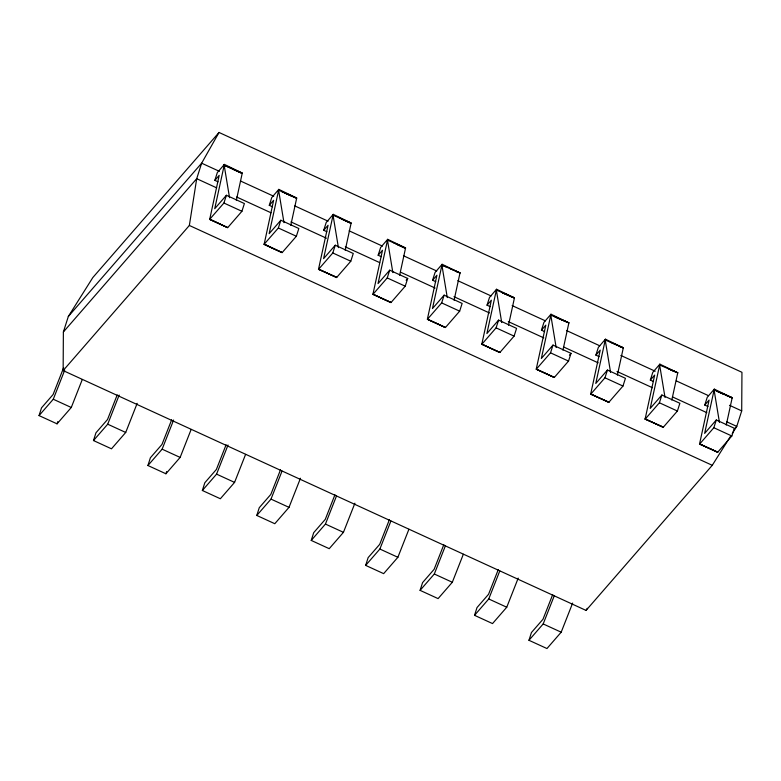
<?xml version="1.0" encoding="UTF-8"?>
<svg xmlns="http://www.w3.org/2000/svg" width="781" height="781" viewBox="0 0 781 781"><rect width="100%" height="100%" fill="white"/><g stroke="black" fill="none" stroke-linecap="round" stroke-linejoin="round"><path stroke-width="1.17" d="M730.313 436.638L712.262 465.31L586.053 610.42L63.144 370.575L63.378 331.974L68.328 316.471L92.822 277.558L219.031 132.458L741.95 372.293L741.706 410.894L736.766 426.397L732.246 433.562M63.144 370.575L189.353 225.465L196.705 178.693L201.644 163.19L219.031 132.458M236.34 200.346L242.266 173.07L224.381 164.41L217.313 172.601L214.843 180.352L218.016 181.807M290.776 225.319L296.702 198.032L278.807 189.383L271.749 197.564L269.279 205.315L272.452 206.77M318.502 269.299L336.65 277.333L318.502 269.299L328.059 225.289L323.715 230.278L326.888 231.742M345.212 250.281L351.138 223.005L333.243 214.345L326.185 222.536L323.715 230.278M399.647 275.244L405.573 247.968L387.679 239.318L378.033 283.601L389.699 270.187L407.702 278.436L405.232 286.188L391.008 302.54L372.937 294.261L382.495 250.252L378.15 255.25L381.323 256.705M454.083 300.216L460.009 272.93L442.114 264.281L432.469 308.563L444.135 295.15L462.137 303.409L459.667 311.16L445.443 327.512L427.373 319.224L436.93 275.224L432.586 280.213L435.759 281.677M508.509 325.179L514.445 297.903L496.55 289.253L486.905 333.536L498.571 320.122L516.573 328.371L514.093 336.123L499.879 352.475L481.809 344.196L491.366 300.187L487.022 305.186L490.195 306.64M562.945 350.152L568.88 322.865L550.986 314.216L541.34 358.499L553.007 345.085L571.009 353.344L568.529 361.095L554.315 377.438L536.235 369.159L545.802 325.16L541.448 330.148L544.63 331.613M590.67 394.132L608.829 402.166L590.67 394.132L600.228 350.122L595.883 355.121L599.066 356.575M617.38 375.114L623.316 347.838L605.421 339.188L598.363 347.369L595.883 355.121M645.106 419.094L663.254 427.129L645.106 419.094L654.663 375.095L650.319 380.083L653.502 381.538M671.816 400.087L677.752 372.801L659.857 364.151L652.799 372.332L650.319 380.083M699.542 444.067L717.69 452.101L699.542 444.067L709.099 400.057L704.755 405.056L707.937 406.51M726.252 425.049L732.178 397.773L714.293 389.123L707.235 397.304L704.755 405.056M224.381 164.41L214.726 208.693L226.392 195.279L244.394 203.538L241.925 211.29L227.701 227.642L209.698 219.383L219.188 175.354L214.843 180.352M278.807 189.383L269.162 233.665L280.828 220.252L298.83 228.501L296.36 236.252L282.136 252.605L264.134 244.346L273.623 200.317L269.279 205.315M333.243 214.345L323.598 258.628L335.264 245.214L353.266 253.474L350.796 261.225L336.572 277.577L318.648 269.074M605.421 339.188L595.776 383.461L607.442 370.048L625.444 378.307L622.965 386.058L608.75 402.41L590.827 393.907M659.857 364.151L650.202 408.434L661.878 395.02L679.88 403.279L677.4 411.031L663.176 427.373L645.252 418.88M714.293 389.123L704.638 433.396L716.304 419.983L734.306 428.242L731.836 435.993L717.612 452.345L699.688 443.842M82.298 379.488L71.276 407.487L57.052 423.839L39.05 415.59L41.52 407.838L53.088 394.532L63.671 367.646M57.052 423.839L57.755 421.623M137.173 403.338L125.712 432.459L111.488 448.811L93.486 440.552L95.956 432.801L107.524 419.504L117.228 394.854M209.777 219.139L227.632 227.613L209.63 219.363L223.922 203.031L226.392 195.279M191.16 429.423L180.138 457.422L165.923 473.774L147.921 465.515L150.391 457.764L161.96 444.467L171.664 419.817M165.923 473.774L166.626 471.558M264.212 244.102L282.068 252.585L264.066 244.326L278.358 228.003L280.828 220.252M245.595 454.386L234.573 482.394L220.359 498.747L202.357 490.488L204.827 482.736L216.396 469.44L226.099 444.789M318.57 269.318L332.794 252.966L335.264 245.214M300.47 478.236L289.009 507.357L274.795 523.709L256.793 515.45L259.263 507.699L270.831 494.402L280.525 469.752M378.15 255.25L380.62 247.499L387.679 239.318M373.006 294.281L391.008 302.54L373.006 294.281L387.23 277.938L389.699 270.187M354.906 503.198L343.445 532.33L329.231 548.682L311.228 540.423L313.698 532.671L325.267 519.375L334.961 494.724M432.586 280.213L435.056 272.462L442.114 264.281M427.441 319.253L445.443 327.512L427.441 319.253L441.665 302.901L444.135 295.15M408.902 529.293L397.88 557.292L383.656 573.644L365.654 565.385L368.134 557.634L379.703 544.337L389.397 519.687M487.022 305.186L489.492 297.434L496.55 289.253M481.877 344.216L499.879 352.475L481.877 344.216L496.091 327.864L498.571 320.122M463.338 554.256L452.316 582.265L438.092 598.607L420.09 590.358L422.57 582.606L434.129 569.31L443.833 544.66M541.448 330.148L543.927 322.397L550.986 314.216M536.313 369.188L554.315 377.438L536.313 369.188L550.527 352.836L553.007 345.085M518.213 578.106L506.752 607.227L492.528 623.58L474.526 615.321L477.006 607.569L488.564 594.273L498.268 569.622M590.748 394.151L604.963 377.799L607.442 370.048M572.649 603.069L561.188 632.2L546.964 648.542L528.962 640.293L531.431 632.542L543 619.245L552.704 594.585M645.174 419.124L659.398 402.771L661.878 395.02M699.61 444.086L713.834 427.734L716.304 419.983M39.05 415.59L53.274 399.237L64.735 370.106M93.486 440.552L107.71 424.2L119.171 395.079M147.921 465.515L162.136 449.173L173.607 420.041M202.357 490.488L216.571 474.135L228.032 445.014M256.793 515.45L271.007 499.108L282.029 471.099M311.228 540.423L325.443 524.071L336.465 496.062M365.654 565.385L379.878 549.033L390.9 521.034M420.09 590.358L434.314 574.006L445.336 545.997M474.526 615.321L488.75 598.968L499.772 570.97M528.962 640.293L543.185 623.941L554.207 595.932M586.053 610.42L587.253 608.292M68.328 316.471L201.644 163.19L219.393 171.332M63.378 331.974L196.705 178.693L216.659 187.85M406.149 280.233L407.702 278.436M569.447 355.13L571.009 353.344M734.365 429.15L736.766 426.397L726.779 421.818M241.876 173.314L223.874 165.064L225.992 166.031M296.311 198.286L281.55 191.443M350.747 223.249L339.237 217.821M405.183 248.221L393.673 242.784M450.266 268.693L460.009 272.93L456.436 271.729M502.544 292.719L514.445 297.903L510.872 296.692M553.729 316.276L568.88 322.865L556.833 317.779M610.322 342.185L623.316 347.838L619.743 346.627M668.009 368.564L677.752 372.801L670.996 370.135M717.036 391.174L732.178 397.773L725.432 395.108M242.266 173.07L224.167 165.24L229.546 197.71M296.702 198.032L278.602 190.203L283.981 222.673M351.138 223.005L333.038 215.175L338.417 247.645M405.573 247.968L387.474 240.138L392.853 272.608M460.009 272.93L441.909 265.101L447.279 297.581M514.445 297.903L496.345 290.073L501.714 322.543M568.88 322.865L550.781 315.036L556.15 347.516M623.316 347.838L605.207 340.008L610.586 372.478M677.752 372.801L659.642 364.971L665.022 397.451M732.178 397.773L714.078 389.944L719.457 422.414M442.69 265.403L445.941 266.809M233.402 169.428L240.812 172.835M284.665 192.946L291.02 195.855M342.273 219.363L349.683 222.761M396.709 244.336L404.119 247.733M502.398 292.807L508.753 295.726M716.958 391.222L723.313 394.132M240.46 180.987L273.731 196.246M294.798 205.911L328.069 221.169M349.136 230.834L382.407 246.093M403.474 255.758L436.745 271.017M457.812 280.682L491.083 295.94M512.16 305.605L545.421 320.864M566.498 330.529L599.759 345.788M620.836 355.453L655.21 371.219M676.278 380.884L708.445 395.635M729.513 405.3L741.706 410.894M236.623 196.997L270.997 212.774M290.962 221.921L326.448 238.205M345.3 246.845L379.683 262.611M400.751 272.276L435.124 288.052M453.976 296.692L489.462 312.966M508.314 321.616L543.801 337.89M563.765 347.047L598.139 362.814M617 371.463L652.477 387.737M672.441 396.894L706.825 412.661M223.922 203.031L241.925 211.29M278.358 228.003L296.36 236.252M332.794 252.966L350.796 261.225M387.23 277.938L405.232 286.188M441.665 302.901L459.667 311.16M496.091 327.864L514.093 336.123M550.527 352.836L568.529 361.095M604.963 377.799L622.965 386.058M659.398 402.771L677.4 411.031M713.834 427.734L731.836 435.993M189.353 225.465L712.262 465.31M53.274 399.237L71.276 407.487M107.71 424.2L125.712 432.459M162.136 449.173L180.138 457.422M216.571 474.135L234.573 482.394M271.007 499.108L289.009 507.357M325.443 524.071L343.445 532.33M379.878 549.033L397.88 557.292M434.314 574.006L452.316 582.265M488.75 598.968L506.752 607.227M543.185 623.941L561.188 632.2"/></g></svg>
